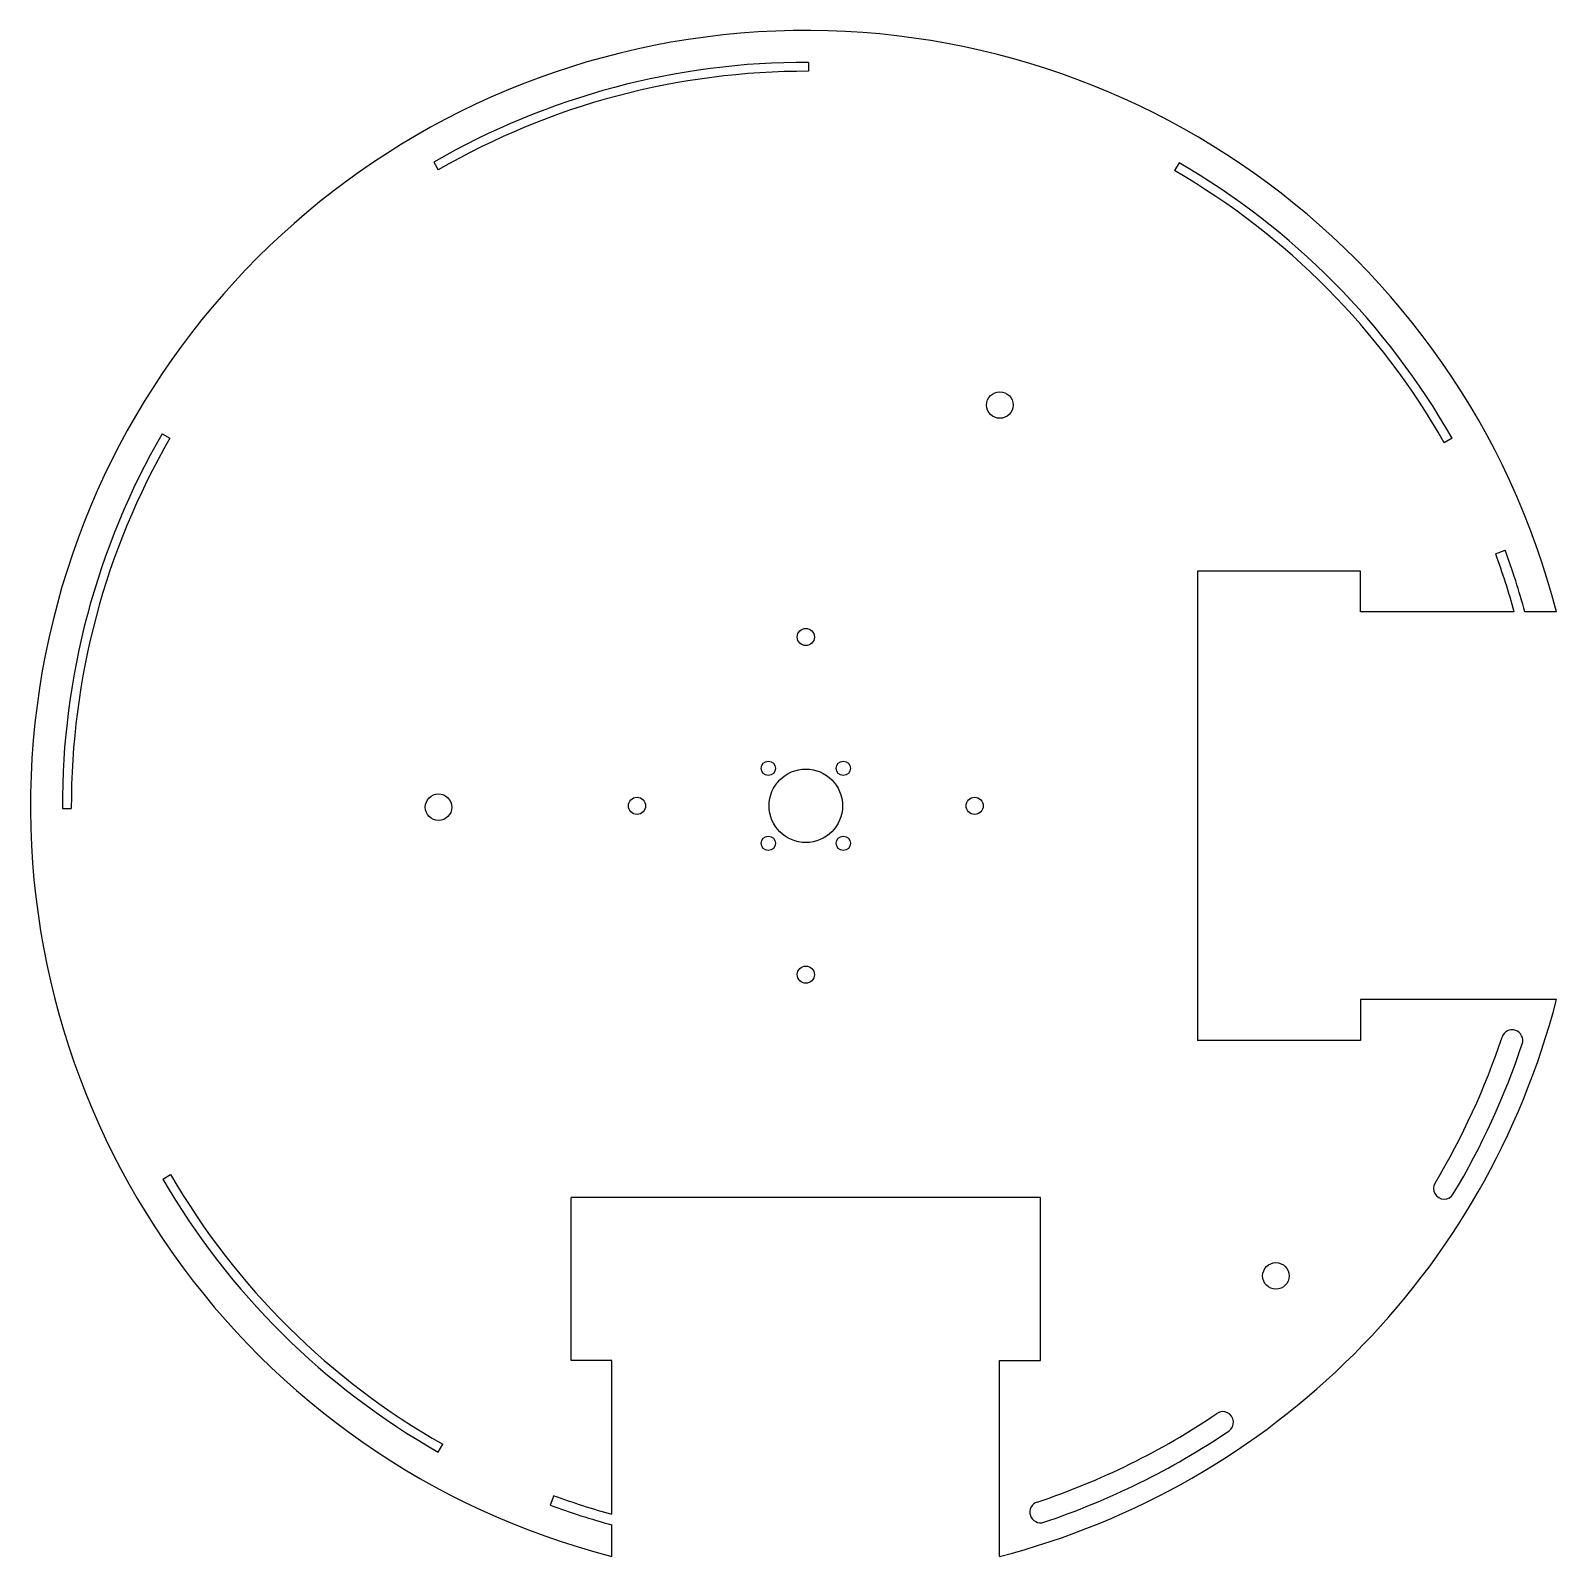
# Model space of a CAD drawing. Header units: millimetres. Extents: x -190 to 184, y -184 to 190.
import ezdxf

# ---------------------------------------------------------------- set-up
doc = ezdxf.new("R2010")
doc.units = ezdxf.units.MM

msp = doc.modelspace()

# ---------------------------------------------------------------- linework, layer by layer
at = {"color": 7, "linetype": 'Continuous', "lineweight": 25}
for p, q in [((0.68, 182.2), (0.67, 180)), ((-91.17, 157.75), (-90.07, 155.85)), ((91.47, 157.57), (90.37, 155.67)), ((-157.75, 91.17), (-155.85, 90.07)), ((158.38, 90.07), (156.47, 88.98)), ((169.06, 61.79), (171.41, 62.64)), ((95.97, 57.5), (95.97, -57.5)), ((135.97, 57.5), (95.97, 57.5)), ((135.97, 47.5), (135.97, 57.5)), ((173.62, 47.5), (135.97, 47.5)), ((183.97, 47.5), (176.21, 47.5)), ((-182.2, -0.68), (-180, -0.67)), ((183.97, -47.5), (135.97, -47.5)), ((135.97, -47.5), (135.97, -57.5)), ((135.97, -57.5), (95.97, -57.5)), ((-157.57, -91.47), (-155.67, -90.37)), ((-57.5, -135.97), (-57.5, -95.97)), ((57.5, -95.97), (-57.5, -95.97)), ((57.5, -135.97), (57.5, -95.97)), ((-47.5, -135.97), (-57.5, -135.97)), ((-47.5, -173.62), (-47.5, -135.97)), ((47.5, -135.97), (57.5, -135.97)), ((47.5, -183.97), (47.5, -135.97)), ((-90.07, -158.38), (-88.98, -156.47)), ((-61.79, -169.06), (-62.64, -171.41)), ((-47.5, -183.97), (-47.5, -176.21))]:
    msp.add_line(p, q, dxfattribs=at)
for centre, radius in [((47.55, 98.22), 3.25), ((0, 41.37), 2.1), ((-9.19, 9.19), 1.75), ((0, 0), 9), ((9.19, 9.19), 1.75), ((-90, -0.34), 3.25), ((-41.37, 0), 2.1), ((41.37, 0), 2.1), ((-9.19, -9.19), 1.75), ((9.19, -9.19), 1.75), ((0, -41.37), 2.1), ((115.21, -115.21), 3.25)]:
    msp.add_circle(centre, radius, dxfattribs=at)
for centre, radius, start, end in [((0, 0), 190, 14.4775, 255.5225), ((0, 0), 182.2, 89.7855, 120.0249), ((0, 0), 180, 89.7855, 120.0249), ((0, 0), 182.2, 29.6249, 59.8643), ((0, 0), 180, 29.6249, 59.8643), ((0, 0), 182.2, 149.9751, 180.2145), ((0, 0), 180, 149.9751, 180.2145), ((0, 0), 180, 15.3009, 20.0756), ((0, 0), 182.5, 15.0863, 20.0756), ((0, 0), 190, 284.4775, 345.5225), ((173.1, -57.5), 2.6, 341.6246, 161.6246), ((0, 0), 179.8, 329.0598, 341.6246), ((0, 0), 185, 329.0598, 341.6246), ((0, 0), 182.2, 210.1357, 240.3751), ((0, 0), 180, 210.1357, 240.3751), ((156.45, -93.78), 2.6, 149.0598, 329.0598), ((0, 0), 179.8, 288.3754, 304.0815), ((102.21, -151.07), 2.6, 304.0815, 124.0815), ((0, 0), 185, 288.3754, 304.0815), ((0, 0), 182.5, 249.9244, 254.9137), ((0, 0), 180, 249.9244, 254.6991), ((57.5, -173.1), 2.6, 108.3754, 288.3754)]:
    msp.add_arc(centre, radius, start, end, dxfattribs=at)

doc.saveas('drawing.dxf')
